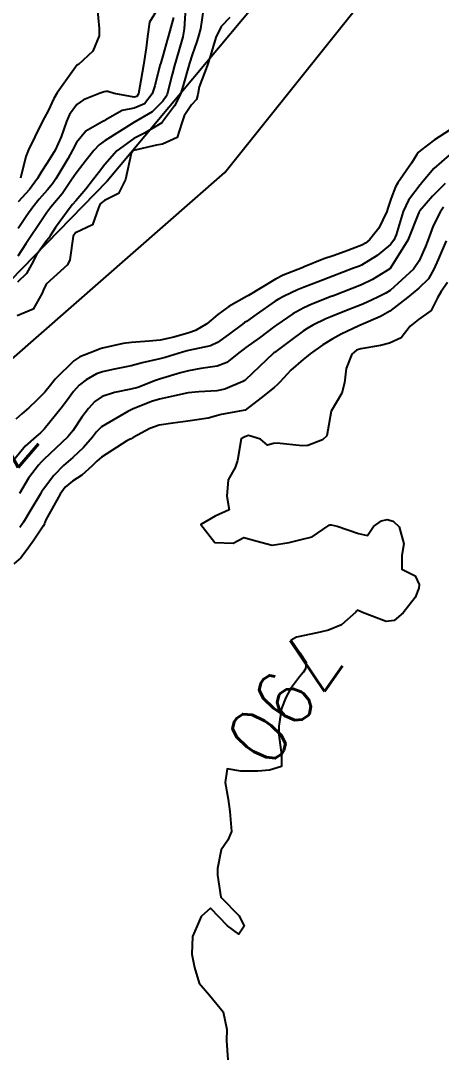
# Model space of a CAD drawing. Header units: metres. Extents: x 307586 to 320046, y 7427249 to 7434250.
# Drawn here: x 319113.7 to 319143.1, y 7427855.1 to 7427927.3 of the extents above; entities that cross this region are included whole.
import ezdxf
from ezdxf.enums import TextEntityAlignment as Align

# ---------------------------------------------------------------- set-up
doc = ezdxf.new("R2010")
doc.units = ezdxf.units.M
doc.header["$MEASUREMENT"] = 0
for name, color, linetype in [('Cotas', 45, 'Continuous'), ('Curvas de Nivel 1m', 11, 'Continuous'), ('Curvas de Nivel 5m', 15, 'Continuous'), ('Vias Secundárias', 230, 'Continuous')]:
    doc.layers.add(name, color=color, linetype=linetype)
doc.styles.add('Style-STANDARD', font='STANDARD.shx')

msp = doc.modelspace()

# ---------------------------------------------------------------- linework, layer by layer
at = {"layer": 'Curvas de Nivel 1m', "flags": 128}
for points, elevation in [([(319126.457, 7427928.099), (319126.267, 7427926.67), (319126.096, 7427926.104), (319125.992, 7427925.802), (319125.674, 7427924.873), (319125.492, 7427924.285), (319125.443, 7427924.112), (319125.041, 7427922.725), (319124.851, 7427922.118), (319124.448, 7427921.304), (319123.614, 7427920.182), (319123.584, 7427920.159), (319123.551, 7427920.131), (319122.339, 7427919.409), (319121.602, 7427919.031), (319120.424, 7427918.168), (319119.583, 7427917.202), (319119.134, 7427916.628), (319118.802, 7427916.188), (319118.268, 7427915.487), (319117.55, 7427914.688), (319117.329, 7427914.421), (319117.168, 7427914.206), (319116.133, 7427912.825), (319115.763, 7427912.226), (319115.673, 7427912.075), (319115.518, 7427911.88), (319114.827, 7427910.912), (319114.473, 7427910.24), (319114.126, 7427909.604), (319113.48, 7427908.993)], 797), ([(319125.215, 7427928.115), (319125.125, 7427926.69), (319125.014, 7427926.117), (319124.719, 7427925.078), (319124.453, 7427924.122), (319124.286, 7427923.495), (319123.927, 7427922.127), (319123.837, 7427921.931), (319123.635, 7427921.634), (319122.883, 7427920.878), (319121.613, 7427920.15), (319119.6, 7427918.894), (319119.185, 7427918.596), (319118.806, 7427918.188), (319118.271, 7427917.508), (319117.577, 7427916.609), (319117.304, 7427916.204), (319116.6, 7427915.172), (319115.826, 7427914.226), (319115.539, 7427913.862), (319114.875, 7427912.891), (319114.443, 7427912.241), (319114.075, 7427911.684), (319113.502, 7427910.823)], 798), ([(319119.055, 7427928.187), (319119.186, 7427926.697), (319119.178, 7427926.185), (319118.753, 7427925.113), (319117.747, 7427924.199), (319117.684, 7427924.179), (319117.663, 7427924.162), (319116.253, 7427922.221), (319116.031, 7427921.83), (319115.624, 7427920.964), (319115.367, 7427920.482), (319115.226, 7427920.234), (319114.706, 7427919.135), (319114.264, 7427918.243), (319114.071, 7427917.762), (319113.707, 7427916.249)], 801), ([(319128.308, 7427927.473), (319127.701, 7427926.842), (319127.319, 7427926.086), (319126.953, 7427924.811), (319126.716, 7427924.094), (319126.174, 7427922.628), (319126.079, 7427922.103), (319125.986, 7427921.757), (319125.632, 7427921.378), (319125.122, 7427920.613), (319124.955, 7427920.117), (319124.625, 7427919.097), (319123.598, 7427918.64), (319123.178, 7427918.553), (319121.593, 7427918.187), (319121.531, 7427918.151), (319121.428, 7427917.989), (319121.016, 7427916.158), (319120.545, 7427915.179), (319119.551, 7427914.704), (319119.259, 7427914.471), (319119.129, 7427914.184), (319118.724, 7427912.995), (319117.525, 7427912.437), (319117.364, 7427912.202), (319117.138, 7427910.566), (319116.968, 7427910.208), (319115.479, 7427908.85), (319115.284, 7427908.423), (319115.217, 7427908.233), (319114.586, 7427907.115), (319113.457, 7427906.648)], 796), ([(319124.362, 7427927.468), (319124.008, 7427926.127), (319123.935, 7427925.881), (319123.675, 7427924.962), (319123.479, 7427924.318), (319123.429, 7427924.132), (319123.073, 7427922.712), (319122.874, 7427922.138), (319122.338, 7427921.437), (319121.628, 7427921.143), (319120.8, 7427920.987), (319119.615, 7427920.303), (319119.544, 7427920.25), (319119.398, 7427920.182), (319118.266, 7427919.534), (319117.598, 7427918.741), (319117.317, 7427918.204), (319116.993, 7427917.615), (319116.17, 7427916.221), (319115.926, 7427915.866), (319115.561, 7427915.429), (319115.002, 7427914.785), (319114.567, 7427914.24), (319114.138, 7427913.643), (319113.528, 7427912.736)], 799), ([(319143.593, 7427917.855), (319142.541, 7427916.943), (319141.682, 7427915.909), (319141.631, 7427915.85), (319141.571, 7427915.784), (319140.754, 7427914.723), (319140.401, 7427913.927), (319139.894, 7427912.302), (319139.744, 7427911.937), (319139.518, 7427911.628), (319138.589, 7427910.867), (319137.496, 7427910.195), (319137.336, 7427910.121), (319136.932, 7427909.968), (319135.487, 7427909.421), (319134.454, 7427909.03), (319133.479, 7427908.662), (319133.022, 7427908.47), (319132.091, 7427908.024), (319131.69, 7427907.808), (319131.469, 7427907.669), (319130.149, 7427906.739), (319129.455, 7427906.264), (319129.334, 7427906.181), (319129.174, 7427906.063), (319128.19, 7427905.324), (319127.433, 7427904.784), (319126.95, 7427904.567), (319125.425, 7427904.226), (319125.328, 7427904.207), (319125.008, 7427904.114), (319123.795, 7427903.751), (319123.418, 7427903.659), (319122.182, 7427903.376), (319121.413, 7427903.168), (319120.151, 7427902.91), (319119.409, 7427902.75), (319118.999, 7427902.592), (319118.286, 7427902.191), (319117.782, 7427901.812), (319117.391, 7427901.378), (319116.9, 7427900.687), (319116.547, 7427900.212), (319115.358, 7427898.738), (319115.105, 7427898.483), (319114.797, 7427898.236), (319114.03, 7427897.559), (319113.337, 7427896.689)], 794), ([(319143.316, 7427915.893), (319142.449, 7427915.011), (319141.544, 7427913.985), (319141.513, 7427913.94), (319141.5, 7427913.911), (319141.483, 7427913.852), (319140.709, 7427911.922), (319139.493, 7427909.96), (319139.469, 7427909.94), (319138.246, 7427909.192), (319137.482, 7427908.821), (319135.542, 7427908.057), (319135.473, 7427908.032), (319135.444, 7427908.02), (319135.366, 7427907.991), (319134.015, 7427907.457), (319133.465, 7427907.205), (319132.699, 7427906.779), (319131.572, 7427906.029), (319131.504, 7427905.978), (319131.452, 7427905.94), (319130.36, 7427905.125), (319129.429, 7427904.44), (319129.209, 7427904.279), (319128.94, 7427904.065), (319128.088, 7427903.402), (319127.413, 7427903.126), (319126.278, 7427902.964), (319125.41, 7427902.812), (319124.86, 7427902.664), (319123.404, 7427902.236), (319123.326, 7427902.209), (319123.128, 7427902.133), (319121.883, 7427901.657), (319121.394, 7427901.522), (319120.252, 7427901.305), (319119.385, 7427901.009), (319118.896, 7427900.669), (319118.446, 7427900.189), (319117.987, 7427899.574), (319117.357, 7427898.631), (319117.012, 7427898.205), (319115.337, 7427896.614), (319115.14, 7427896.427), (319114.963, 7427896.234), (319114.249, 7427895.311), (319113.64, 7427894.247)], 793), ([(319143.214, 7427914.227), (319142.963, 7427913.896), (319142.496, 7427912.938), (319142.105, 7427911.904), (319141.943, 7427911.481), (319141.509, 7427910.478), (319141.116, 7427909.916), (319139.478, 7427908.422), (319139.192, 7427908.227), (319138.629, 7427907.948), (319137.843, 7427907.582), (319137.468, 7427907.419), (319136.548, 7427907.058), (319135.459, 7427906.637), (319135.009, 7427906.443), (319134.103, 7427906.004), (319133.687, 7427905.77), (319133.447, 7427905.609), (319132.528, 7427904.928), (319131.424, 7427904.102), (319131.382, 7427904.072), (319131.334, 7427904.031), (319129.404, 7427902.179), (319129.335, 7427902.129), (319129.208, 7427902.062), (319127.945, 7427901.525), (319127.393, 7427901.407), (319126.139, 7427901.352), (319125.39, 7427901.275), (319124.432, 7427901.075), (319123.384, 7427900.841), (319122.841, 7427900.675), (319121.523, 7427900.148), (319121.423, 7427900.098), (319121.372, 7427900.071), (319121.184, 7427899.966), (319119.36, 7427898.908), (319118.992, 7427898.548), (319118.723, 7427898.186), (319118.088, 7427897.45), (319117.339, 7427896.77), (319116.703, 7427896.209), (319116.035, 7427895.506), (319115.308, 7427894.551), (319115.175, 7427894.361), (319115.092, 7427894.232), (319114.425, 7427893.105), (319113.907, 7427892.244), (319113.651, 7427891.872)], 792), ([(319143.388, 7427911.891), (319142.827, 7427910.58), (319142.543, 7427909.9), (319142.153, 7427909.243), (319141.483, 7427908.582), (319140.684, 7427907.922), (319139.463, 7427906.968), (319138.809, 7427906.597), (319137.454, 7427906.029), (319137.295, 7427905.962), (319136.059, 7427905.365), (319135.438, 7427905.025), (319134.791, 7427904.638), (319133.916, 7427904.005), (319133.649, 7427903.779), (319133.419, 7427903.601), (319132.561, 7427902.869), (319131.782, 7427902.026), (319131.603, 7427901.825), (319131.397, 7427901.653), (319130.498, 7427900.931), (319129.373, 7427900.06), (319127.691, 7427899.756), (319127.369, 7427899.667), (319126.792, 7427899.514), (319125.365, 7427899.3), (319124.326, 7427899.157), (319123.362, 7427899.024), (319122.711, 7427898.785), (319121.561, 7427898.148), (319121.427, 7427898.074), (319121.352, 7427898.037), (319121.126, 7427897.929), (319119.339, 7427896.78), (319119.013, 7427896.506), (319118.703, 7427896.186), (319117.981, 7427895.536), (319117.317, 7427895.119), (319116.815, 7427894.703), (319116.465, 7427894.213), (319115.473, 7427892.415), (319115.401, 7427892.228), (319115.371, 7427892.139), (319115.279, 7427891.981), (319114.586, 7427890.914), (319114.101, 7427890.242), (319113.721, 7427889.772), (319113.244, 7427889.345)], 791)]:
    msp.add_lwpolyline(points, dxfattribs=dict(at, elevation=elevation))
at = {"layer": 'Curvas de Nivel 5m', "flags": 128}
for points, elevation in [([(319123.297, 7427928.134), (319122.687, 7427927.157), (319122.553, 7427926.141), (319122.474, 7427925.349), (319122.272, 7427924.144), (319122.192, 7427923.61), (319121.935, 7427922.147), (319121.823, 7427921.965), (319121.639, 7427921.909), (319120.238, 7427922.171), (319119.785, 7427922.318), (319119.644, 7427922.317), (319119.541, 7427922.284), (319119.261, 7427922.184), (319118.102, 7427921.729), (319117.631, 7427921.392), (319117.127, 7427920.701), (319116.907, 7427920.211), (319116.528, 7427919.142), (319116.114, 7427918.222), (319115.584, 7427917.351), (319115.131, 7427916.681), (319114.878, 7427916.237), (319114.331, 7427915.473), (319113.548, 7427914.6)], 800), ([(319143.619, 7427919.619), (319142.586, 7427918.923), (319141.597, 7427918.185), (319141.447, 7427918.06), (319141.343, 7427917.914), (319140.975, 7427917.307), (319140.01, 7427915.933), (319139.854, 7427915.65), (319139.557, 7427914.859), (319139.321, 7427914.168), (319139.246, 7427913.943), (319138.702, 7427912.777), (319138.046, 7427911.955), (319137.761, 7427911.716), (319137.517, 7427911.583), (319136.357, 7427911.13), (319135.506, 7427910.849), (319134.861, 7427910.638), (319133.494, 7427910.073), (319133.452, 7427910.052), (319133.354, 7427910.011), (319132.033, 7427909.479), (319131.485, 7427909.202), (319129.603, 7427908.058), (319129.472, 7427907.989), (319128.225, 7427907.313), (319127.459, 7427906.733), (319126.69, 7427906.091), (319125.916, 7427905.633), (319125.443, 7427905.463), (319124.4, 7427905.159), (319123.435, 7427904.959), (319122.686, 7427904.886), (319121.433, 7427904.795), (319120.863, 7427904.727), (319119.426, 7427904.402), (319119.259, 7427904.348), (319118.85, 7427904.186), (319117.831, 7427903.784), (319117.416, 7427903.52), (319116.126, 7427902.219), (319115.8, 7427901.821), (319115.389, 7427901.313), (319114.847, 7427900.769), (319114.286, 7427900.241), (319113.803, 7427899.811), (319113.365, 7427899.447)], 795), ([(319143.489, 7427908.977), (319143.034, 7427908.34), (319142.792, 7427907.897), (319142.343, 7427907.022), (319141.458, 7427906.394), (319140.885, 7427905.919), (319140.265, 7427905.104), (319139.435, 7427904.733), (319138.801, 7427904.578), (319137.429, 7427904.336), (319137.146, 7427904.245), (319136.817, 7427903.969), (319136.419, 7427902.981), (319136.291, 7427901.977), (319136.123, 7427901.248), (319135.373, 7427899.99), (319135.069, 7427898.279), (319134.771, 7427897.996), (319133.743, 7427897.612), (319133.349, 7427897.579), (319131.614, 7427897.764), (319131.35, 7427897.737), (319130.939, 7427897.626), (319130.444, 7427898.044), (319129.609, 7427898.31), (319129.354, 7427898.211), (319129.249, 7427898.166), (319129.082, 7427898.063), (319128.845, 7427896.558), (319128.681, 7427896.067), (319128.192, 7427895.199), (319128.085, 7427894.072), (319128.264, 7427893.1), (319127.289, 7427892.674), (319126.282, 7427892.095), (319127.264, 7427890.833), (319128.535, 7427890.796), (319129.27, 7427891.187), (319130.458, 7427890.849), (319131.262, 7427890.644), (319132.444, 7427890.839), (319133.268, 7427891.041), (319134.035, 7427891.235), (319135.163, 7427891.991), (319135.235, 7427892.039), (319135.284, 7427892.056), (319135.361, 7427892.066), (319135.783, 7427891.982), (319137.275, 7427891.459), (319137.903, 7427891.325), (319138.333, 7427891.949), (319138.883, 7427892.348), (319139.288, 7427892.443), (319139.684, 7427892.331), (319140.119, 7427891.927), (319140.444, 7427890.743), (319140.299, 7427889.924), (319140.291, 7427888.972), (319141.239, 7427888.507), (319141.498, 7427887.907), (319141.494, 7427887.644), (319141.224, 7427886.994), (319140.396, 7427885.922), (319139.757, 7427885.379), (319139.204, 7427885.316), (319137.557, 7427885.957), (319137.214, 7427886.098), (319137.136, 7427886.039), (319137.083, 7427885.961), (319136.096, 7427885.074), (319135.194, 7427884.707), (319134.608, 7427884.573), (319133.187, 7427884.274), (319132.963, 7427884.235), (319132.579, 7427884.016), (319133.174, 7427883.139), (319133.616, 7427882.452), (319133.584, 7427882.004), (319133.415, 7427881.75), (319133.155, 7427881.464), (319132.533, 7427880.626), (319132.197, 7427880.019), (319131.91, 7427879.237), (319131.721, 7427878.024), (319131.714, 7427877.417), (319131.907, 7427876.022), (319131.911, 7427875.192), (319131.077, 7427874.941), (319130.246, 7427874.872), (319129.075, 7427874.879), (319128.118, 7427875.029), (319127.981, 7427874.071), (319128.194, 7427872.926), (319128.292, 7427872.068), (319128.423, 7427870.665), (319128.171, 7427870.068), (319127.69, 7427869.39), (319127.444, 7427868.075), (319127.452, 7427867.612), (319127.671, 7427866.073), (319128.954, 7427864.775), (319129.301, 7427864.055), (319128.937, 7427863.504), (319128.134, 7427864.068), (319126.961, 7427865.311), (319126.313, 7427864.726), (319126.028, 7427864.089), (319125.688, 7427863.34), (319125.645, 7427862.093), (319125.84, 7427861.16), (319126.163, 7427860.087), (319126.884, 7427859.234), (319127.836, 7427858.07), (319128.093, 7427856.835), (319128.064, 7427856.068), (319128.169, 7427854.731)], 790)]:
    msp.add_lwpolyline(points, dxfattribs=dict(at, elevation=elevation))
at = {"layer": 'Vias Secundárias'}
for points, elevation in [([(319183.643, 7428084.181), (319177.226, 7428047.183), (319166.987, 7428021.175), (319163.857, 7428009.861), (319156.287, 7427985.608), (319148.835, 7427967.018), (319146.895, 7427960.182), (319131.807, 7427930.501), (319119.753, 7427916.045), (319108.704, 7427904.72), (319092.603, 7427890.002), (319083.124, 7427876.379), (319074.383, 7427861.926), (319067.12, 7427847.141), (319058.101, 7427830.458), (319056.757, 7427828.439)], 810.755), ([(319183.643, 7428084.181), (319177.226, 7428047.183), (319166.987, 7428021.175), (319163.857, 7428009.861), (319156.287, 7427985.608), (319148.835, 7427967.018), (319146.895, 7427960.182), (319131.807, 7427930.501), (319119.753, 7427916.045), (319108.704, 7427904.72), (319092.603, 7427890.002), (319083.124, 7427876.379), (319074.383, 7427861.926), (319067.12, 7427847.141), (319058.101, 7427830.458), (319056.757, 7427828.439)], 810.755), ([(319057.132, 7427819.219), (319068.865, 7427840.003), (319083.772, 7427868.155), (319094.362, 7427885.664), (319110.818, 7427901.642), (319127.943, 7427916.655), (319136.875, 7427927.818), (319147.907, 7427948.388), (319155.202, 7427965.311), (319160.979, 7427982.981), (319169.537, 7428010.865), (319178.003, 7428038.838), (319184.264, 7428062.404)], 800.863), ([(319057.132, 7427819.219), (319068.865, 7427840.003), (319083.772, 7427868.155), (319094.362, 7427885.664), (319110.818, 7427901.642), (319127.943, 7427916.655), (319136.875, 7427927.818), (319147.907, 7427948.388), (319155.202, 7427965.311), (319160.979, 7427982.981), (319169.537, 7428010.865), (319178.003, 7428038.838), (319184.264, 7428062.404)], 800.863)]:
    msp.add_lwpolyline(points, dxfattribs=dict(at, elevation=elevation))

# ---------------------------------------------------------------- texts
at = {"layer": 'Cotas', "style": 'Style-STANDARD'}
for s, rotation, p in [('795', 229.71612, (319110.698, 7427895.799, 795)), ('790', 235.41829, (319132.113, 7427879.89, 790))]:
    msp.add_text(s, height=4, rotation=rotation, dxfattribs=at).set_placement(p, align=Align.MIDDLE_CENTER)

doc.saveas('drawing.dxf')
